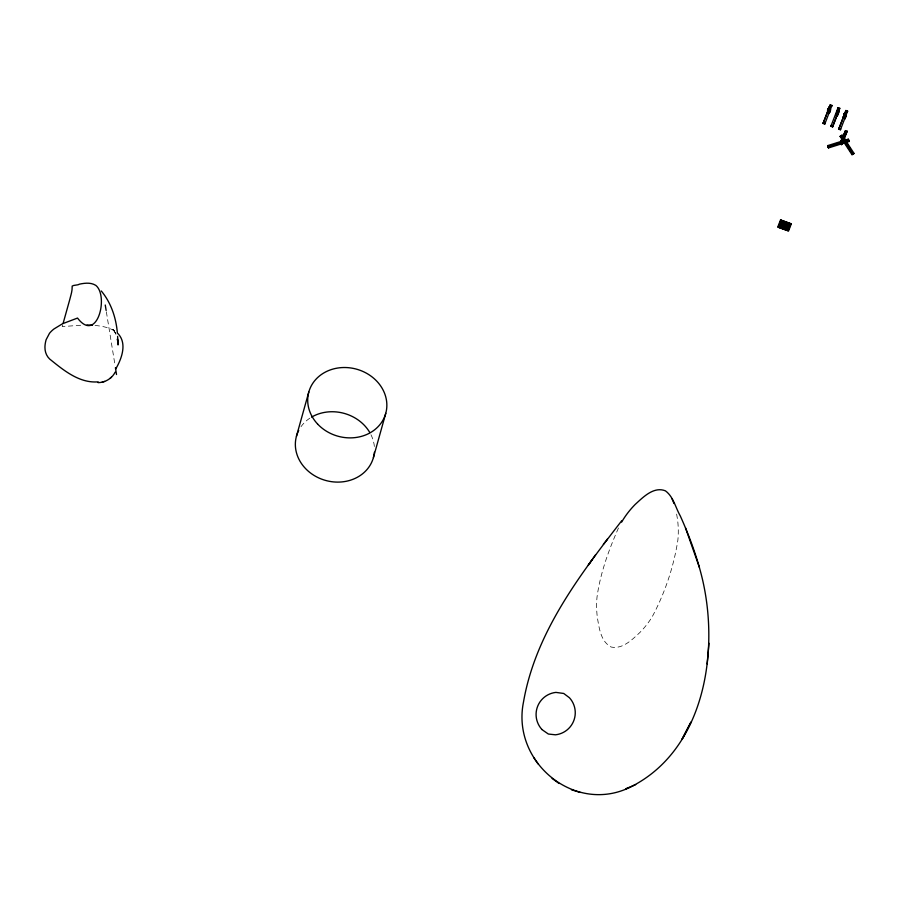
<?xml version="1.0" encoding="UTF-8"?>
<svg xmlns="http://www.w3.org/2000/svg" width="899" height="899" viewBox="0 0 899 899"><rect width="100%" height="100%" fill="white"/><g stroke="black" fill="none" stroke-linecap="round" stroke-linejoin="round"><path stroke-width="0.67" stroke-dasharray="4.5 3.37" d="M62.683 324.91L62.222 326.584L83.236 325.067M618.467 528.005C608.769 549.997 600.341 573 597.037 596.914A114.162 98.901 24.2 0 0 596.678 609.219A121.489 105.262 24.2 0 0 597.329 617.355C599.139 627.873 600.656 641.481 611.118 647.022C622.513 649.438 632.019 639.751 639.683 632.694A121.286 105.082 24.2 0 0 645.055 626.76A112.982 97.879 24.2 0 0 652.101 616.961C664.889 593.16 673.699 566.876 677.868 540.187A114.162 98.901 24.2 0 0 678.228 527.87A121.489 105.262 24.2 0 0 677.576 519.734L676.183 511.385M95.058 325.438C102.396 326.18 110.15 327.517 116.151 332.113M113.892 330.472L115.6 333.271L112.926 329.854L114.623 331.034L112.723 329.528L114.746 331.607L113.386 330.09M114.993 332.282L115.971 334.192L115.443 333.124M106.363 311.829L114.982 364.983M300.996 426.699A39.927 34.791 15.6 0 1 310.47 417.777M370.984 434.745A39.927 34.791 15.6 0 1 374.366 446.466M113.982 330.742L113.285 329.798L114.51 331.484L113.982 330.742"/><path stroke-width="1.35" d="M621.636 522.094L622.805 520.139A112.982 97.879 24.2 0 1 629.851 510.329A121.286 105.082 24.2 0 1 635.222 504.406C643.111 497.214 653.798 486.145 665.44 490.854C673.486 496.765 675.486 507.575 680.251 515.869C688.769 534.748 696.073 554.222 701.22 574.304C720.223 647.921 705.861 747.923 632.312 786.119C576.18 815.932 511.205 762.7 523.476 702.141C535.377 632.851 579.698 575.09 621.67 520.802M707.142 663.934L708.951 643.257M843.903 137.974L843.644 140.547L842.869 140.986M844.06 114.679L845.869 114.6L844.049 114.431L843.689 115.724L844.903 115.746M63.155 323.235L69.706 299.783C70.695 295.681 72.212 291.557 72.156 287.298C70.594 284.68 78.011 285.579 79.449 284.163C84.809 283.028 90.934 282.286 95.811 285.388C108.993 296.074 97.204 343.935 77.528 318.066L62.57 323.719L53.974 328.967A54.906 26.105 -0.9 0 0 49.479 333.327L46.119 339.71A110.319 35.971 -36.7 0 0 44.95 347.43C44.894 351.723 46.49 356.071 49.659 359.016C63.424 370.13 79.326 383.468 98.182 381.85M296.445 436.273L308.795 392.043M373.411 457.569L385.761 413.338M831.946 105.441L824.765 124.084L823.057 123.466L830.238 104.823L831.946 105.441L831.71 106.307M824.765 124.084L825.001 123.219L823.293 122.601M830.238 104.823L823.057 123.466M830.878 126.31L831.126 125.444L832.834 126.062L832.598 126.928L830.878 126.31L838.07 107.666L839.778 108.285L832.598 126.928M837.823 108.532L838.07 107.666M847.611 111.128L840.419 129.771L838.711 129.153L845.892 110.51L847.611 111.128L847.364 111.993L845.656 111.375L845.892 110.51M840.419 129.771L840.666 128.905L838.947 128.287M828.507 111.476L829.238 110.083M839.868 144.009L845.487 130.613L847.195 131.232L841.588 144.627L839.868 144.009L842.487 137.895M845.487 130.613L842.97 136.805M841.588 144.627L847.195 131.232M779.287 227.481L781.961 220.615M780.265 227.84L782.95 220.963M781.242 228.2L783.928 221.323M828.181 109.981L829.114 107.15L830.002 107.251L829.002 110.352M782.22 228.548L784.906 221.682M829.71 107.138L828.676 109.892L829.732 111.982M828.811 110.004L830.159 107.43M828.945 110.521L828.62 111.341M829.024 110.139L830.024 107.352M783.198 228.908L785.883 222.031M830.429 110.049L829.811 108.959L830.373 110.24L829.249 113.162L828.518 111.442L829.327 112.971M784.175 229.267L786.861 222.39M785.153 229.616L787.839 222.738M786.131 229.975L788.816 223.098M787.108 230.324L789.794 223.458M835.8 114.858L836.519 113.083M837.711 112.6L836.677 112.33L837.711 109.678L838.16 110.116M836.913 112.622L837.902 109.79M837.048 112.791L838.048 109.97M837.126 112.768L838.295 110.071M836.755 114.915L837.756 114.544M837.003 114.252L838.014 113.881M837.722 112.128L838.565 113.33L837.351 115.544M838.104 111.15L838.655 112.083M838.419 110.33L837.52 112.622L838.149 113.398M832.834 126.062L839.778 108.285M837.171 115.589L839.115 110.914L838.497 110.139L838.913 111.431M838.711 129.153L845.656 111.375M845.442 112.903C844.195 112.15 842.363 117.027 844.97 115.578M845.049 118.488L844.172 117.128L844.914 118.848L846.026 115.892L845.465 114.645L846.094 115.701M844.554 116.151L845.88 113.094L844.723 113.072M844.689 115.825L845.026 114.623M840.621 142.784L841.206 141.424M842.015 139.671L842.79 137.884L842.138 139.862M841.161 141.907L841.453 141.233M841.352 141.851L841.644 141.177M842.284 139.986L843.138 137.895M842.026 141.053L841.734 141.727M842.397 140.154L842.925 138.57M840.958 143.626L846.116 131.625M841.756 142.424L842.397 140.929M842.588 140.873L841.857 142.716L842.902 142.312M843.745 138.457L842.723 140.66L843.431 138.783L843.88 139.828L843.453 138.626M841.88 143.166L843.846 138.603M842.554 142.739L844.622 139.075L843.397 140.963M843.093 142.008L843.914 140.087M828.035 110.038L827.586 109.487L829.125 107.116M115.656 369.062C121.837 358.634 127.658 342.609 117.23 332.888M842.902 140.446L844.824 139.806L846.6 142.525L844.543 143.199L843.554 141.918L843.981 140.694M841.082 141.57L845.701 140.12L846.813 141.93L843.734 142.885L843.509 142.166M845.959 140.615L842.138 141.918M115.151 372.164C111.982 378.546 105.127 382.558 98.058 382.637M836.475 116.218L838.351 113.375L837.902 112.78M595.565 554.818L588.328 565.1L591.868 560.122M603.353 544.322L607.454 539.153L606.982 539.703M110.049 378.412L111.487 377.142M840.093 136.423L842.149 135.187L854.05 153.426L852.69 154.403L851.982 154.662L840.093 136.423L842.149 135.187M851.982 154.662L854.05 153.426M841.97 138.109L841.61 138.94M841.25 140.75L841.958 140.345M844.049 139.042L844.757 138.637M635.705 784.602L625.738 788.895L628.985 787.502M842.869 140.615L844.936 139.974M827.664 145.627L848.251 139.176L848.757 139.884L849.117 141.48L828.518 147.919L827.664 145.627L828.518 147.919M842.678 141.435L845.88 140.379L842.812 141.345M834.598 144.312L838.464 143.11M842.149 142.064L843.183 141.649M843.532 141.626L845.588 140.974M840.396 142.851L840.97 142.604M841.914 142.3L843.487 141.739M843.779 141.784L845.341 141.3M828.091 146.773L848.678 140.334M843.431 142.3L846.498 141.334M828.013 147.211L848.611 140.772L849.117 141.48M842.711 142.75L841.835 143.604M843.52 142.548L846.588 141.548M843.633 142.716L846.723 141.739M844.453 142.997L846.577 142.492M102.138 382.131L104.587 381.446M837.16 112.611L837.812 113.42M838.205 112.937L837.846 111.802L838.464 112.577M837.396 113.274L838.34 113.038M837.261 113.6L838.273 113.229M838.138 113.555L837.138 113.926L838.07 113.724M837.947 114.049L836.879 114.589L837.823 114.375M837.688 114.701L836.621 115.241L837.565 115.027M837.497 115.196L836.497 115.566L837.441 115.364M836.362 115.892L837.374 115.522M829.541 108.824L830.249 110.566M828.429 109.925L829.777 111.813M827.406 110.869L828.204 110.88M845.195 114.51L845.903 116.252M844.442 115.791L844.375 117.185M843.06 116.555L843.858 116.567M829.047 107.307L829.631 107.329M828.99 107.475L829.563 107.498M828.856 107.801L829.507 107.655M828.799 107.97L829.372 107.981M828.732 108.127L829.305 108.15M828.664 108.296L829.249 108.318M828.608 108.453L829.181 108.476M828.541 108.622L829.114 108.644M828.473 108.79L829.058 108.801M828.406 108.948L828.99 108.97M828.282 109.273L828.923 109.139M828.215 109.442L828.799 109.464M827.664 109.487L828.732 109.622M828.091 109.768L828.193 109.509M844.633 113.207L845.925 113.117M844.566 113.364L845.802 113.443M844.498 113.6L845.734 113.611M844.431 113.768L845.678 113.78M844.363 113.937L845.611 113.937M844.307 114.094L845.543 114.106M844.183 114.353L845.487 114.263M843.992 114.847L845.229 114.926M843.914 115.083L845.161 115.083M843.858 115.241L845.094 115.252M843.79 115.409L845.038 115.409M87.012 325L92.473 325.236M571.438 789.771L580.282 792.457M840.329 142.615L842.037 143.244M780.118 222.48L789.906 226.031M780.085 222.581L789.861 226.132M779.175 224.907L788.996 228.357M552.087 778.433L559.077 783.501M845.678 115.173L846.33 115.69M830.137 109.386L830.788 109.903M541.827 729.494L548.356 734.034L555.447 734.809A22.194 22.172 -66.9 0 0 569.46 697.77L563.729 693.466L555.908 692.399A22.194 22.172 -66.9 0 0 541.883 729.437M838.846 111.6L838.228 110.824L838.722 111.925M838.587 112.251L837.969 111.476L838.531 112.409M837.463 112.791L838.037 113.701M101.272 290.973C110.892 302.48 115.892 317.246 117.275 332.034M533.927 757.823L538.052 763.892M845.476 140.446L846.038 141.323M843.588 138.289L844.161 139.165M841.442 135.457L849.622 147.998M841.127 135.805L853.016 154.044M843.161 139.289L843.689 140.278M840.801 136.165L852.69 154.403M842.79 139.637L843.498 140.716M842.88 139.952L843.453 140.828M842.835 140.064L844.655 143.132M841.958 139.48L842.509 140.323M672.059 498.855L673.992 503.507M845.139 114.679L845.813 116.522M845.004 115.005L845.712 116.746M844.936 115.162L845.622 117.016M844.813 115.488L845.521 117.23M844.745 115.656L845.431 117.499M844.139 115.477L845.127 118.219M844.24 116.971L844.981 118.646M829.474 108.993L830.159 110.835M829.35 109.318L830.058 111.06M829.283 109.476L829.968 111.33M829.159 109.813L829.856 111.543M828.788 109.858L829.676 112.117M828.777 110.791L829.474 112.532M828.709 110.959L829.395 112.802M842.475 141.278L840.823 141.469M842.689 142.817L843.004 143.593M841.385 139.952L841.7 140.727M685.51 527.904L699.444 567.494M848.251 139.176L848.611 140.772M105.25 305.008L106.138 310.458M115.42 367.702L116.522 374.523M117.634 340.44L117.983 342.946L117.421 338.934L118.039 344.002L117.612 336.406M117.893 342.317L118.05 344.969M374.389 452.208A39.927 34.791 15.6 0 1 325.236 480.336A39.927 34.791 15.6 0 1 298.715 430.452M311.56 417.114A39.927 34.791 15.6 0 1 369.781 432.498M780.557 219.918L777.747 227.11L788.513 231.021L791.322 223.829L780.557 219.918M780.984 220.255L778.298 227.132L788.086 230.683L790.772 223.806L780.984 220.255M688.668 726.493L682.127 739.09L690.994 722.066L688.668 726.493M317.549 423.98A39.927 34.791 15.6 0 0 384.772 416.316A39.927 34.791 15.6 0 0 339.496 367.792A39.927 34.791 15.6 0 0 317.549 423.98"/></g></svg>
